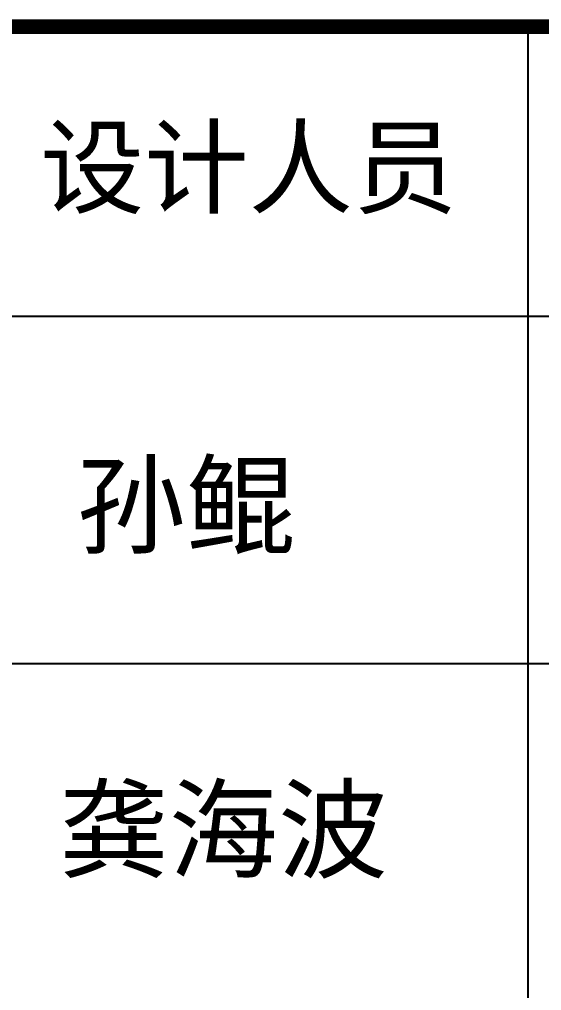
# Model space of a CAD drawing. Extents: x 69728788 to 150676229, y 15322671 to 43663798.
# Drawn here: x 75266236 to 75269827, y 20254767 to 20261450 of the extents above; entities that cross this region are included whole.
import ezdxf

# ---------------------------------------------------------------- set-up
doc = ezdxf.new("R2010")
doc.units = 0
doc.header["$LTSCALE"] = 1000
doc.header["$MEASUREMENT"] = 0
doc.layers.add('图框', color=253, linetype='CONTINUOUS')
doc.styles.add('STYLE-黑体', font='simhei.ttf')

msp = doc.modelspace()

# ---------------------------------------------------------------- linework, layer by layer
at = {"layer": '图框', "color": 0}
for p, q in [((75261765.8, 20259407.9), (75273784.3, 20259407.9)), ((75261765.8, 20259407.9), (75273784.3, 20259407.9)), ((75261765.8, 20257017.5), (75273784.3, 20257017.5))]:
    msp.add_line(p, q, dxfattribs=at)
at = {"layer": '图框', "color": 0, "const_width": 100}
msp.add_lwpolyline([(75261765.8, 20261399.9), (75273784.3, 20261399.9), (75273784.3, 20241081.5), (75261765.8, 20241081.5)], close=True, dxfattribs=at)
at = {"layer": '图框', "color": 0}
for points in [[(75269733.8, 20259407.9), (75269733.8, 20261399.9)], [(75269733.8, 20247854.3), (75269733.8, 20259407.9)]]:
    msp.add_lwpolyline(points, dxfattribs=at)

# ---------------------------------------------------------------- texts
at = {"layer": '图框', "color": 0, "style": 'STYLE-黑体'}
msp.add_text('设计人员', height=525.89, dxfattribs=at).set_placement((75266377.4, 20260169.6))
at = {"layer": '图框', "color": 4, "style": 'STYLE-黑体'}
for s, p in [('孙鲲', (75266627.4, 20257830.5)), ('龚海波', (75266509.3, 20255598.8))]:
    msp.add_text(s, height=552.18, dxfattribs=at).set_placement(p)

doc.saveas('drawing.dxf')
